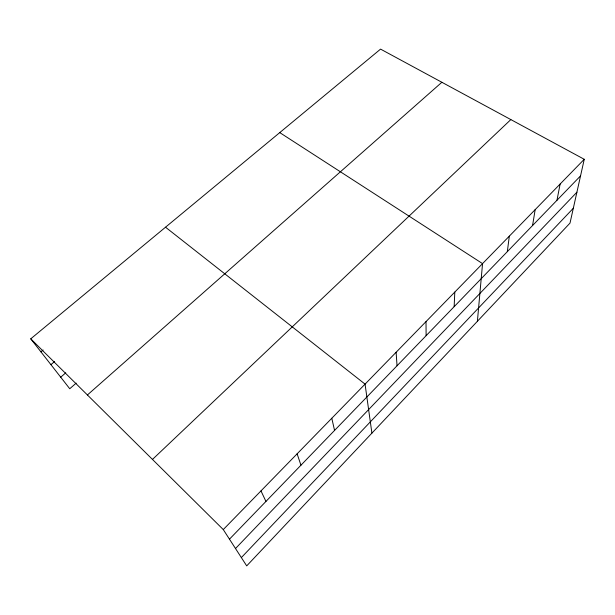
<?xml version="1.0" encoding="UTF-8"?>
<svg xmlns="http://www.w3.org/2000/svg" width="615" height="615" viewBox="0 0 615 615"><rect width="100%" height="100%" fill="white"/><g stroke="black" fill="none" stroke-linecap="round" stroke-linejoin="round"><path stroke-width="0.92" d="M454.154 306.662L454.8 292.079M477.394 321.291L482.552 263.612L279.756 132.602M507.329 251.635L509.328 236.145M532.567 225.528L535.173 209.638M556.959 200.282L560.127 184.039M584.25 159.293L570.013 223.091L246.707 565.885L223.276 529.577L30.75 338.827L380.562 49.115L584.25 159.293L223.276 529.577M241.357 557.59L573.326 208.254M235.507 548.526L576.901 192.218M229.472 539.171L580.552 175.867M152.474 459.428L510.842 119.587M87.415 394.968L441.862 82.279M76.175 383.13L69.741 388.742L30.75 338.827M60.716 377.187L65.751 372.844M50.93 364.657L54.558 361.566M40.921 351.849L43.119 350.004M165.52 227.204L365.064 384.129L371.906 433.137M260.983 490.893L265.949 501.425M297.122 453.824L300.943 465.201M331.793 418.262L334.56 430.423M396.122 352.28L397.036 365.771M426.01 321.614L426.118 335.675"/></g></svg>
